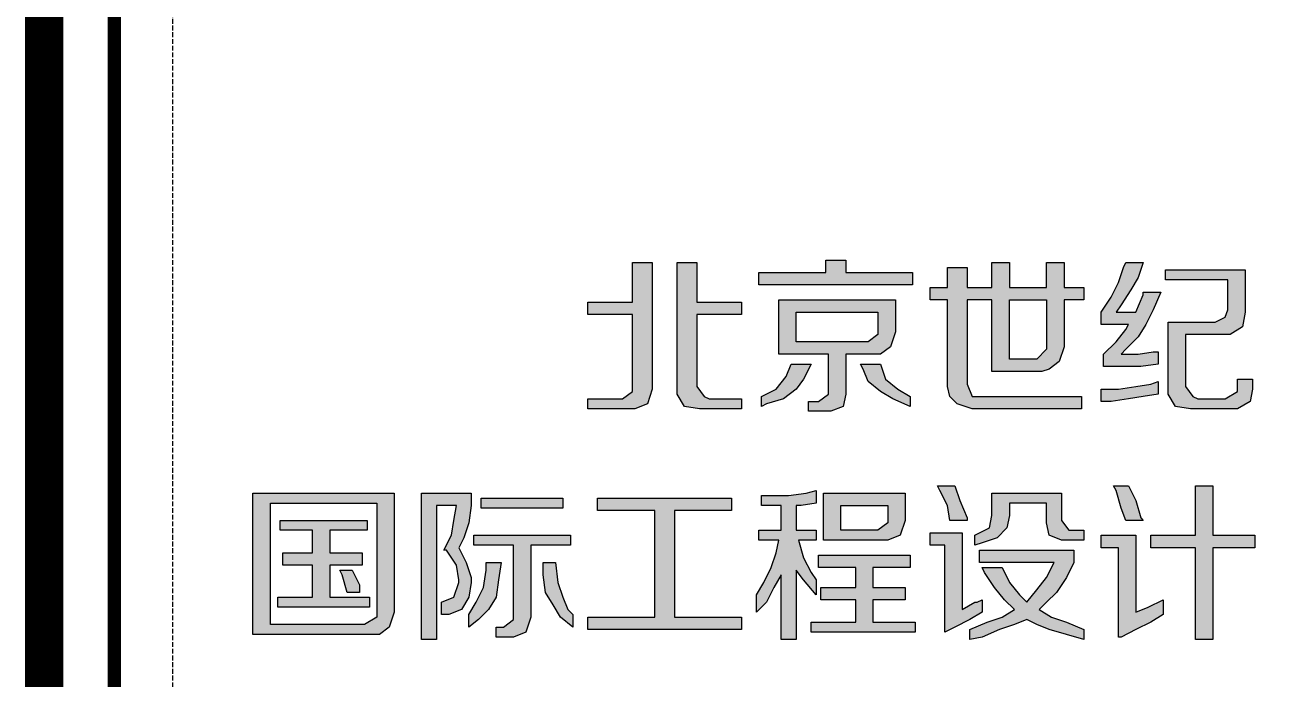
# Model space of a CAD drawing. Extents: x 815029915 to 815825525, y 579155098 to 579748855.
# Drawn here: x 815657312 to 815660553, y 579302204 to 579303913 of the extents above; entities that cross this region are included whole.
import ezdxf

# ---------------------------------------------------------------- set-up
doc = ezdxf.new("R2010")
doc.units = 0
doc.header["$LTSCALE"] = 100
doc.header["$MEASUREMENT"] = 0
doc.linetypes.add('DASH', pattern=[0.35, 0.25, -0.1])
doc.layers.add('TK', color=7, linetype='Continuous')

# ---------------------------------------------------------------- blocks, each defined once
blk = doc.blocks.new('cciad-logohatch')
h = blk.add_hatch(color=0)
h.dxf.hatch_style = 1
h.paths.add_polyline_path([(9.482, 18.552), (9.09, 18.552), (9.09, 17.766), (8.206, 17.766), (8.206, 17.521), (9.09, 17.521), (9.09, 16.098), (9.09, 16), (8.894, 15.853), (8.206, 15.853), (8.206, 15.657), (9.041, 15.657), (9.139, 15.657), (9.384, 15.755), (9.482, 16.049)])
h = blk.add_hatch(color=0)
h.dxf.hatch_style = 1
h.paths.add_polyline_path([(10.364, 17.521), (11.245, 17.521), (11.245, 17.766), (10.364, 17.766), (10.364, 18.552), (9.972, 18.552), (9.972, 16.049), (9.972, 15.951), (10.119, 15.706), (10.413, 15.657), (11.245, 15.657), (11.245, 15.853), (10.609, 15.853), (10.511, 15.902), (10.364, 16.098)])
h = blk.add_hatch(color=0)
h.dxf.hatch_style = 1
h.paths.add_polyline_path([(14.628, 18.356), (13.305, 18.356), (13.305, 18.601), (12.913, 18.601), (12.913, 18.356), (11.588, 18.356), (11.588, 18.108), (14.628, 18.108)])
h = blk.add_hatch(color=0)
h.dxf.hatch_style = 1
h.paths.add_polyline_path([(15.706, 17.815), (16.196, 17.815), (16.196, 16.391), (17.178, 16.391), (17.325, 16.44), (17.521, 16.59), (17.619, 16.884), (17.619, 17.815), (18.011, 17.815), (18.011, 18.059), (17.619, 18.059), (17.619, 18.552), (17.276, 18.552), (17.276, 18.059), (16.541, 18.059), (16.541, 18.552), (16.196, 18.552), (16.196, 18.059), (15.706, 18.059), (15.706, 18.454), (15.314, 18.454), (15.314, 18.059), (14.971, 18.059), (14.971, 17.815), (15.314, 17.815), (15.314, 16.098), (15.363, 15.902), (15.51, 15.755), (15.804, 15.657), (17.962, 15.657), (17.962, 15.902), (15.951, 15.902), (15.804, 15.902), (15.706, 16.147)])
h.paths.add_polyline_path([(16.541, 17.815), (17.276, 17.815), (17.276, 16.835), (17.08, 16.639), (16.541, 16.639)], flags=16)
h = blk.add_hatch(color=0)
h.dxf.hatch_style = 1
h.paths.add_polyline_path([(19.088, 17.08), (19.235, 17.325), (19.382, 17.619), (19.529, 17.961), (19.186, 17.961), (19.186, 17.912), (19.039, 17.57), (18.941, 17.57), (18.648, 17.57), (18.746, 17.717), (18.941, 18.01), (19.088, 18.258), (19.186, 18.552), (18.844, 18.552), (18.795, 18.454), (18.697, 18.157), (18.55, 17.864), (18.354, 17.57), (18.354, 17.325), (18.452, 17.325), (18.746, 17.325), (18.892, 17.325), (18.844, 17.227), (18.648, 16.982), (18.403, 16.737), (18.403, 16.492), (18.501, 16.492), (18.844, 16.492), (19.137, 16.492), (19.48, 16.541), (19.48, 16.786), (19.382, 16.786), (19.088, 16.737), (18.746, 16.737), (18.844, 16.835)])
h = blk.add_hatch(color=0)
h.dxf.hatch_style = 1
h.paths.add_polyline_path([(20.022, 17.129), (20.707, 17.129), (20.903, 17.129), (21.148, 17.276), (21.197, 17.57), (21.197, 18.405), (19.627, 18.405), (19.627, 18.209), (20.854, 18.209), (20.854, 17.619), (20.805, 17.472), (20.609, 17.374), (19.676, 17.374), (19.676, 16.098), (19.676, 15.951), (19.823, 15.706), (20.12, 15.657), (20.903, 15.657), (21.05, 15.657), (21.295, 15.804), (21.344, 16.049), (21.344, 16.245), (21.05, 16.245), (21.05, 16.098), (21.05, 16), (20.805, 15.853), (20.267, 15.853), (20.169, 15.902), (20.022, 16.098)])
h = blk.add_hatch(color=0)
h.dxf.hatch_style = 1
h.paths.add_polyline_path([(14.285, 17.815), (11.98, 17.815), (11.98, 16.737), (12.962, 16.737), (12.962, 16), (12.962, 15.951), (12.766, 15.804), (12.568, 15.804), (12.568, 15.608), (12.913, 15.608), (13.011, 15.608), (13.256, 15.706), (13.305, 15.951), (13.305, 16.737), (13.844, 16.737), (13.991, 16.737), (14.187, 16.884), (14.285, 17.178)])
h.paths.add_polyline_path([(13.942, 17.57), (13.942, 17.178), (13.942, 17.129), (13.746, 16.982), (12.323, 16.982), (12.323, 17.57)], flags=16)
h = blk.add_hatch(color=0)
h.dxf.hatch_style = 1
h.paths.add_polyline_path([(12.47, 16.245), (12.619, 16.541), (12.225, 16.541), (12.127, 16.294), (11.931, 16.049), (11.637, 15.902), (11.637, 15.706), (11.735, 15.755), (12.078, 15.853), (12.323, 16.049)])
h = blk.add_hatch(color=0)
h.dxf.hatch_style = 1
h.paths.add_polyline_path([(14.089, 16.245), (13.991, 16.541), (13.599, 16.541), (13.648, 16.44), (13.746, 16.196), (13.991, 16), (14.236, 15.853), (14.579, 15.706), (14.579, 15.902), (14.334, 16.049)])
h = blk.add_hatch(color=0)
h.dxf.hatch_style = 1
h.paths.add_polyline_path([(19.48, 16.196), (19.333, 16.147), (19.039, 16.098), (18.697, 16.049), (18.354, 16.049), (18.354, 15.804), (18.55, 15.804), (18.892, 15.853), (19.186, 15.902), (19.48, 15.951)])
h = blk.add_hatch(color=0)
h.dxf.hatch_style = 1
h.paths.add_polyline_path([(12.47, 12.713), (12.372, 13.058), (12.717, 13.058), (12.717, 13.254), (12.323, 13.254), (12.323, 13.744), (12.421, 13.744), (12.717, 13.793), (12.717, 14.038), (12.519, 13.989), (12.176, 13.94), (11.637, 13.94), (11.637, 13.744), (12.029, 13.744), (12.029, 13.254), (11.588, 13.254), (11.588, 13.058), (11.98, 13.058), (11.931, 12.811), (11.833, 12.517), (11.686, 12.223), (11.539, 11.978), (11.539, 11.635), (11.735, 11.831), (11.882, 12.125), (12.029, 12.37), (12.029, 11.094), (12.323, 11.094), (12.323, 12.468), (12.47, 12.272), (12.717, 11.978), (12.717, 12.272), (12.619, 12.419)])
h = blk.add_hatch(color=0)
h.dxf.hatch_style = 1
h.paths.add_polyline_path([(15.559, 13.842), (15.461, 14.136), (15.118, 14.136), (15.167, 14.038), (15.314, 13.744), (15.363, 13.45), (15.706, 13.45), (15.706, 13.499)])
h = blk.add_hatch(color=0)
h.dxf.hatch_style = 1
h.paths.add_polyline_path([(19.039, 13.842), (18.892, 14.136), (18.599, 14.136), (18.648, 14.038), (18.746, 13.695), (18.844, 13.45), (19.186, 13.45), (19.137, 13.499)])
h = blk.add_hatch(color=0)
h.dxf.hatch_style = 1
h.paths.add_polyline_path([(21.393, 13.156), (20.56, 13.156), (20.56, 14.136), (20.218, 14.136), (20.218, 13.156), (19.333, 13.156), (19.333, 12.909), (20.218, 12.909), (20.218, 11.094), (20.56, 11.094), (20.56, 12.909), (21.393, 12.909)])
h = blk.add_hatch(color=0)
h.dxf.hatch_style = 1
h.paths.add_polyline_path([(4.382, 13.989), (1.59, 13.989), (1.59, 11.192), (3.941, 11.192), (4.088, 11.192), (4.284, 11.339), (4.382, 11.635)])
h.paths.add_polyline_path([(4.039, 11.635), (4.039, 11.537), (3.794, 11.39), (1.933, 11.39), (1.933, 13.793), (4.039, 13.793)], flags=16)
h.paths.add_polyline_path([(3.892, 11.929), (3.892, 11.733), (2.08, 11.733), (2.08, 11.929), (2.766, 11.929), (2.766, 12.566), (2.178, 12.566), (2.178, 12.811), (2.766, 12.811), (2.766, 13.254), (2.129, 13.254), (2.129, 13.45), (3.843, 13.45), (3.843, 13.254), (3.109, 13.254), (3.109, 12.811), (3.745, 12.811), (3.745, 12.566), (3.109, 12.566), (3.109, 11.929)], flags=0)
h.paths.add_polyline_path([(3.696, 12.174), (3.696, 12.027), (3.451, 12.027), (3.353, 12.37), (3.304, 12.468), (3.549, 12.468)], flags=0)
h = blk.add_hatch(color=0)
h.dxf.hatch_style = 1
h.paths.add_polyline_path([(5.217, 13.744), (5.609, 13.744), (5.56, 13.45), (5.511, 13.156), (5.364, 12.86), (5.413, 12.86), (5.609, 12.566), (5.658, 12.272), (5.658, 12.223), (5.56, 11.929), (5.315, 11.831), (5.315, 11.586), (5.462, 11.586), (5.707, 11.684), (5.854, 11.929), (5.903, 12.223), (5.903, 12.321), (5.805, 12.615), (5.658, 12.909), (5.756, 13.107), (5.854, 13.401), (5.903, 13.744), (5.903, 13.989), (4.921, 13.989), (4.921, 11.094), (5.217, 11.094)])
h = blk.add_hatch(color=0)
h.dxf.hatch_style = 1
h.paths.add_polyline_path([(7.716, 13.891), (6.099, 13.891), (6.099, 13.695), (7.716, 13.695)])
h = blk.add_hatch(color=0)
h.dxf.hatch_style = 1
h.paths.add_polyline_path([(9.923, 13.646), (11.049, 13.646), (11.049, 13.891), (8.402, 13.891), (8.402, 13.646), (9.531, 13.646), (9.531, 11.537), (8.206, 11.537), (8.206, 11.29), (11.245, 11.29), (11.245, 11.537), (9.923, 11.537)])
h = blk.add_hatch(color=0)
h.dxf.hatch_style = 1
h.paths.add_polyline_path([(14.383, 13.156), (14.481, 13.45), (14.481, 13.989), (12.864, 13.989), (12.864, 13.058), (14.04, 13.058), (14.138, 13.058)])
h.paths.add_polyline_path([(13.207, 13.254), (13.207, 13.744), (14.138, 13.744), (14.138, 13.45), (14.138, 13.401), (13.942, 13.254)], flags=16)
h = blk.add_hatch(color=0)
h.dxf.hatch_style = 1
h.paths.add_polyline_path([(16.541, 13.548), (16.541, 13.793), (17.276, 13.793), (17.276, 13.401), (17.325, 13.156), (17.57, 13.058), (18.011, 13.058), (18.011, 13.254), (17.717, 13.254), (17.57, 13.45), (17.57, 13.989), (16.196, 13.989), (16.196, 13.548), (16.147, 13.303), (15.853, 13.156), (15.853, 12.958), (16, 13.007), (16.296, 13.107), (16.492, 13.303)])
h = blk.add_hatch(color=0)
h.dxf.hatch_style = 1
h.paths.add_polyline_path([(3.745, 12.811), (3.109, 12.811), (3.109, 13.254), (3.843, 13.254), (3.843, 13.45), (2.129, 13.45), (2.129, 13.254), (2.766, 13.254), (2.766, 12.811), (2.178, 12.811), (2.178, 12.566), (2.766, 12.566), (2.766, 11.929), (2.08, 11.929), (2.08, 11.733), (3.892, 11.733), (3.892, 11.929), (3.109, 11.929), (3.109, 12.566), (3.745, 12.566)])
h = blk.add_hatch(color=0)
h.dxf.hatch_style = 1
h.paths.add_polyline_path([(7.079, 12.958), (7.863, 12.958), (7.863, 13.156), (5.952, 13.156), (5.952, 12.958), (6.736, 12.958), (6.736, 11.488), (6.54, 11.339), (6.393, 11.339), (6.393, 11.143), (6.638, 11.143), (6.736, 11.143), (6.981, 11.241), (7.079, 11.537)])
h = blk.add_hatch(color=0)
h.dxf.hatch_style = 1
h.paths.add_polyline_path([(15.608, 13.205), (14.971, 13.205), (14.971, 12.958), (15.265, 12.958), (15.265, 11.241), (15.461, 11.339), (15.755, 11.488), (16, 11.635), (16, 11.88), (15.902, 11.831), (15.853, 11.831), (15.608, 11.684)])
h = blk.add_hatch(color=0)
h.dxf.hatch_style = 1
h.paths.add_polyline_path([(19.039, 13.156), (18.354, 13.156), (18.354, 12.909), (18.697, 12.909), (18.697, 11.143), (18.746, 11.143), (19.039, 11.29), (19.333, 11.439), (19.578, 11.586), (19.578, 11.88), (19.284, 11.733), (19.039, 11.635)])
h = blk.add_hatch(color=0)
h.dxf.hatch_style = 1
h.paths.add_polyline_path([(17.276, 11.831), (17.472, 12.027), (17.668, 12.321), (17.815, 12.615), (17.815, 12.86), (15.951, 12.86), (15.951, 12.615), (17.423, 12.615), (17.276, 12.321), (17.08, 12.076), (16.884, 11.831), (16.737, 11.978), (16.541, 12.223), (16.394, 12.517), (16, 12.517), (16.049, 12.419), (16.245, 12.125), (16.443, 11.88), (16.639, 11.684), (16.394, 11.537), (16.098, 11.439), (15.755, 11.29), (15.755, 11.094), (16, 11.143), (16.345, 11.29), (16.639, 11.39), (16.884, 11.488), (17.08, 11.39), (17.325, 11.29), (17.668, 11.192), (18.011, 11.094), (18.011, 11.29), (17.668, 11.439), (17.374, 11.537), (17.129, 11.684)])
h = blk.add_hatch(color=0)
h.dxf.hatch_style = 1
h.paths.add_polyline_path([(6.442, 12.272), (6.491, 12.615), (6.197, 12.615), (6.197, 12.468), (6.148, 12.125), (6.001, 11.831), (5.854, 11.586), (5.854, 11.339), (6.05, 11.488), (6.246, 11.684), (6.393, 11.929)])
h = blk.add_hatch(color=0)
h.dxf.hatch_style = 1
h.paths.add_polyline_path([(7.618, 12.223), (7.569, 12.615), (7.324, 12.615), (7.324, 12.37), (7.373, 12.027), (7.52, 11.782), (7.667, 11.537), (7.912, 11.339), (7.912, 11.586), (7.814, 11.684), (7.716, 11.929)])
h = blk.add_hatch(color=0)
h.dxf.hatch_style = 1
h.paths.add_polyline_path([(13.844, 12.517), (14.579, 12.517), (14.579, 12.762), (12.766, 12.762), (12.766, 12.517), (13.501, 12.517), (13.501, 12.125), (12.815, 12.125), (12.815, 11.88), (13.501, 11.88), (13.501, 11.439), (12.619, 11.439), (12.619, 11.241), (14.677, 11.241), (14.677, 11.439), (13.844, 11.439), (13.844, 11.88), (14.481, 11.88), (14.481, 12.125), (13.844, 12.125)])
h = blk.add_hatch(color=0)
h.dxf.hatch_style = 1
h.paths.add_polyline_path([(3.549, 12.468), (3.304, 12.468), (3.353, 12.37), (3.451, 12.027), (3.696, 12.027), (3.696, 12.174)])
blk = doc.blocks.new('WMF3')
for points in [[(12.329, -6.77), (12.207, -6.819), (12.158, -6.819), (11.74, -6.819), (11.74, -6.721), (12.084, -6.721), (12.182, -6.647), (12.182, -6.598), (12.182, -5.887), (11.74, -5.887), (11.74, -5.764), (12.182, -5.764), (12.182, -5.371), (12.378, -5.371), (12.378, -6.623)], [(13.26, -6.819), (12.843, -6.819), (12.696, -6.794), (12.623, -6.672), (12.623, -6.623), (12.623, -5.371), (12.819, -5.371), (12.819, -5.764), (13.26, -5.764), (13.26, -5.887), (12.819, -5.887), (12.819, -6.598), (12.892, -6.696), (12.941, -6.721), (13.26, -6.721)], [(14.951, -5.593), (13.431, -5.593), (13.431, -5.469), (14.094, -5.469), (14.094, -5.347), (14.29, -5.347), (14.29, -5.469), (14.951, -5.469)], [(16.618, -6.819), (15.539, -6.819), (15.392, -6.77), (15.319, -6.696), (15.294, -6.598), (15.294, -5.74), (15.123, -5.74), (15.123, -5.617), (15.294, -5.617), (15.294, -5.42), (15.49, -5.42), (15.49, -5.617), (15.735, -5.617), (15.735, -5.371), (15.908, -5.371), (15.908, -5.617), (16.275, -5.617), (16.275, -5.371), (16.447, -5.371), (16.447, -5.617), (16.642, -5.617), (16.642, -5.74), (16.447, -5.74), (16.447, -6.205), (16.398, -6.352), (16.3, -6.427), (16.226, -6.451), (15.735, -6.451), (15.735, -5.74), (15.49, -5.74), (15.49, -6.574), (15.539, -6.696), (15.613, -6.696), (16.618, -6.696)], [(16.838, -6.401), (16.838, -6.279), (16.961, -6.156), (17.059, -6.034), (17.083, -5.985), (17.01, -5.985), (16.863, -5.985), (16.814, -5.985), (16.814, -5.862), (16.912, -5.715), (16.985, -5.568), (17.034, -5.42), (17.059, -5.371), (17.23, -5.371), (17.181, -5.518), (17.108, -5.642), (17.01, -5.789), (16.961, -5.862), (17.108, -5.862), (17.157, -5.862), (17.23, -5.691), (17.23, -5.666), (17.402, -5.666), (17.328, -5.838), (17.255, -5.985), (17.181, -6.107), (17.059, -6.23), (17.01, -6.279), (17.181, -6.279), (17.328, -6.254), (17.377, -6.254), (17.377, -6.377), (17.206, -6.401), (17.059, -6.401), (16.887, -6.401)], [(17.697, -6.819), (17.549, -6.794), (17.475, -6.672), (17.475, -6.598), (17.475, -5.96), (17.942, -5.96), (18.04, -5.911), (18.064, -5.838), (18.064, -5.543), (17.451, -5.543), (17.451, -5.445), (18.236, -5.445), (18.236, -5.862), (18.211, -6.009), (18.089, -6.083), (17.991, -6.083), (17.648, -6.083), (17.648, -6.598), (17.721, -6.696), (17.77, -6.721), (18.04, -6.721), (18.162, -6.647), (18.162, -6.598), (18.162, -6.525), (18.309, -6.525), (18.309, -6.623), (18.285, -6.745), (18.162, -6.819), (18.089, -6.819)], [(14.143, -6.843), (14.094, -6.843), (13.921, -6.843), (13.921, -6.745), (14.02, -6.745), (14.118, -6.672), (14.118, -6.647), (14.118, -6.279), (13.627, -6.279), (13.627, -5.74), (14.78, -5.74), (14.78, -6.058), (14.731, -6.205), (14.633, -6.279), (14.559, -6.279), (14.29, -6.279), (14.29, -6.672), (14.265, -6.794)], [(16.177, -6.328), (15.908, -6.328), (15.908, -5.74), (16.275, -5.74), (16.275, -6.23)], [(14.51, -6.156), (13.799, -6.156), (13.799, -5.862), (14.608, -5.862), (14.608, -6.058), (14.608, -6.083)], [(13.676, -6.721), (13.505, -6.77), (13.456, -6.794), (13.456, -6.696), (13.603, -6.623), (13.701, -6.5), (13.75, -6.377), (13.947, -6.377), (13.872, -6.525), (13.799, -6.623)], [(14.927, -6.794), (14.755, -6.721), (14.633, -6.647), (14.51, -6.549), (14.461, -6.427), (14.437, -6.377), (14.633, -6.377), (14.682, -6.525), (14.804, -6.623), (14.927, -6.696)], [(16.814, -6.745), (16.814, -6.623), (16.985, -6.623), (17.157, -6.598), (17.304, -6.574), (17.377, -6.549), (17.377, -6.672), (17.23, -6.696), (17.083, -6.721), (16.912, -6.745)], [(15.49, -7.922), (15.319, -7.922), (15.294, -7.775), (15.221, -7.628), (15.196, -7.579), (15.368, -7.579), (15.417, -7.726), (15.49, -7.898)], [(17.059, -7.922), (17.01, -7.8), (16.961, -7.628), (16.936, -7.579), (17.083, -7.579), (17.157, -7.726), (17.206, -7.898), (17.23, -7.922)], [(17.746, -9.1), (17.746, -8.193), (17.304, -8.193), (17.304, -8.069), (17.746, -8.069), (17.746, -7.579), (17.917, -7.579), (17.917, -8.069), (18.334, -8.069), (18.334, -8.193), (17.917, -8.193), (17.917, -9.1)], [(9.779, -8.978), (9.681, -9.051), (9.608, -9.051), (8.432, -9.051), (8.432, -7.653), (9.828, -7.653), (9.828, -8.83)], [(10.246, -9.1), (10.098, -9.1), (10.098, -7.653), (10.589, -7.653), (10.589, -7.775), (10.564, -7.947), (10.515, -8.094), (10.466, -8.193), (10.54, -8.34), (10.589, -8.487), (10.589, -8.536), (10.564, -8.683), (10.491, -8.805), (10.368, -8.854), (10.295, -8.854), (10.295, -8.732), (10.417, -8.683), (10.466, -8.536), (10.466, -8.511), (10.442, -8.364), (10.344, -8.217), (10.319, -8.217), (10.393, -8.069), (10.417, -7.922), (10.442, -7.775), (10.246, -7.775)], [(11.495, -7.8), (10.687, -7.8), (10.687, -7.702), (11.495, -7.702)], [(13.26, -9.002), (11.74, -9.002), (11.74, -8.879), (12.403, -8.879), (12.403, -7.824), (11.838, -7.824), (11.838, -7.702), (13.162, -7.702), (13.162, -7.824), (12.598, -7.824), (12.598, -8.879), (13.26, -8.879)], [(13.799, -9.1), (13.652, -9.1), (13.652, -8.462), (13.578, -8.585), (13.505, -8.732), (13.407, -8.83), (13.407, -8.658), (13.48, -8.536), (13.554, -8.389), (13.603, -8.242), (13.627, -8.118), (13.431, -8.118), (13.431, -8.02), (13.652, -8.02), (13.652, -7.775), (13.456, -7.775), (13.456, -7.677), (13.725, -7.677), (13.897, -7.653), (13.996, -7.628), (13.996, -7.751), (13.848, -7.775), (13.799, -7.775), (13.799, -8.02), (13.996, -8.02), (13.996, -8.118), (13.823, -8.118), (13.872, -8.291), (13.947, -8.438), (13.996, -8.511), (13.996, -8.658), (13.872, -8.511), (13.799, -8.413)], [(14.706, -8.118), (14.657, -8.118), (14.069, -8.118), (14.069, -7.653), (14.878, -7.653), (14.878, -7.922), (14.829, -8.069)], [(16.642, -8.118), (16.422, -8.118), (16.3, -8.069), (16.275, -7.947), (16.275, -7.751), (15.908, -7.751), (15.908, -7.873), (15.883, -7.996), (15.785, -8.094), (15.637, -8.144), (15.564, -8.168), (15.564, -8.069), (15.71, -7.996), (15.735, -7.873), (15.735, -7.653), (16.422, -7.653), (16.422, -7.922), (16.495, -8.02), (16.642, -8.02)], [(9.657, -8.879), (9.534, -8.952), (8.604, -8.952), (8.604, -7.751), (9.657, -7.751), (9.657, -8.83)], [(14.608, -8.02), (14.241, -8.02), (14.241, -7.775), (14.706, -7.775), (14.706, -7.922), (14.706, -7.947)], [(9.583, -8.781), (8.677, -8.781), (8.677, -8.683), (9.02, -8.683), (9.02, -8.364), (8.726, -8.364), (8.726, -8.242), (9.02, -8.242), (9.02, -8.02), (8.701, -8.02), (8.701, -7.922), (9.559, -7.922), (9.559, -8.02), (9.191, -8.02), (9.191, -8.242), (9.51, -8.242), (9.51, -8.364), (9.191, -8.364), (9.191, -8.683), (9.583, -8.683)], [(11.128, -9.027), (11.005, -9.076), (10.956, -9.076), (10.834, -9.076), (10.834, -8.978), (10.907, -8.978), (11.005, -8.903), (11.005, -8.168), (10.613, -8.168), (10.613, -8.069), (11.569, -8.069), (11.569, -8.168), (11.177, -8.168), (11.177, -8.879)], [(15.27, -9.027), (15.27, -8.168), (15.123, -8.168), (15.123, -8.045), (15.441, -8.045), (15.441, -8.805), (15.564, -8.732), (15.588, -8.732), (15.637, -8.707), (15.637, -8.83), (15.515, -8.903), (15.368, -8.978)], [(16.985, -9.076), (16.985, -8.193), (16.814, -8.193), (16.814, -8.069), (17.157, -8.069), (17.157, -8.83), (17.279, -8.781), (17.426, -8.707), (17.426, -8.854), (17.304, -8.928), (17.157, -9.002), (17.01, -9.076)], [(16.642, -9.1), (16.471, -9.051), (16.3, -9.002), (16.177, -8.952), (16.079, -8.903), (15.957, -8.952), (15.81, -9.002), (15.637, -9.076), (15.515, -9.1), (15.515, -9.002), (15.686, -8.928), (15.834, -8.879), (15.957, -8.805), (15.859, -8.707), (15.759, -8.585), (15.662, -8.438), (15.637, -8.389), (15.834, -8.389), (15.908, -8.536), (16.006, -8.658), (16.079, -8.732), (16.177, -8.609), (16.275, -8.487), (16.349, -8.34), (15.613, -8.34), (15.613, -8.217), (16.544, -8.217), (16.544, -8.34), (16.471, -8.487), (16.373, -8.634), (16.275, -8.732), (16.202, -8.805), (16.324, -8.879), (16.471, -8.928), (16.642, -9.002)], [(10.76, -8.805), (10.662, -8.903), (10.564, -8.978), (10.564, -8.854), (10.638, -8.732), (10.711, -8.585), (10.736, -8.413), (10.736, -8.34), (10.883, -8.34), (10.858, -8.511), (10.834, -8.683)], [(11.593, -8.978), (11.471, -8.879), (11.397, -8.756), (11.324, -8.634), (11.299, -8.462), (11.299, -8.34), (11.422, -8.34), (11.446, -8.536), (11.495, -8.683), (11.544, -8.805), (11.593, -8.854)], [(14.976, -9.027), (13.947, -9.027), (13.947, -8.928), (14.388, -8.928), (14.388, -8.707), (14.045, -8.707), (14.045, -8.585), (14.388, -8.585), (14.388, -8.389), (14.02, -8.389), (14.02, -8.266), (14.927, -8.266), (14.927, -8.389), (14.559, -8.389), (14.559, -8.585), (14.878, -8.585), (14.878, -8.707), (14.559, -8.707), (14.559, -8.928), (14.976, -8.928)], [(9.485, -8.634), (9.363, -8.634), (9.314, -8.462), (9.289, -8.413), (9.412, -8.413), (9.485, -8.56)]]:
    blk.add_lwpolyline(points, close=True)
blk = doc.blocks.new('cciad-logoline')
at = {"xscale": 2, "yscale": 2, "zscale": 2}
blk.add_blockref('WMF3', (-15.274, 29.294), dxfattribs=at)
blk = doc.blocks.new('cciad-logo')
at = {"color": 0}
for name in ['cciad-logohatch', 'cciad-logoline']:
    blk.add_blockref(name, (0, 0), dxfattribs=at)
blk = doc.blocks.new('CCIAD-TK-A2-图签')
at = {"layer": 'TK', "const_width": 1}
blk.add_lwpolyline([(529.286, 10.457), (529.286, 410)], dxfattribs=at)
at = {"layer": 'TK', "const_width": 0.347}
blk.add_lwpolyline([(531.117, 349.234), (582.387, 349.234), (582.387, 407.289), (531.117, 407.289)], close=True, dxfattribs=at)
at = {"layer": 'TK', "linetype": 'DASH', "ltscale": 0.005}
blk.add_lwpolyline([(532.639, 351.151), (580.865, 351.151), (580.865, 405.372), (532.639, 405.372)], close=True, dxfattribs=at)
at = {"layer": 'TK', "color": 0, "xscale": 1.32, "yscale": 1.32, "zscale": 1.32}
blk.add_blockref('cciad-logo', (532.639, 358.248), dxfattribs=at)

msp = doc.modelspace()

# ---------------------------------------------------------------- block references
at = {"layer": 'TK', "xscale": 100, "yscale": 100, "zscale": 100}
msp.add_blockref('CCIAD-TK-A2-图签', (815604433.2, 579265018.6), dxfattribs=at)

doc.saveas('drawing.dxf')
